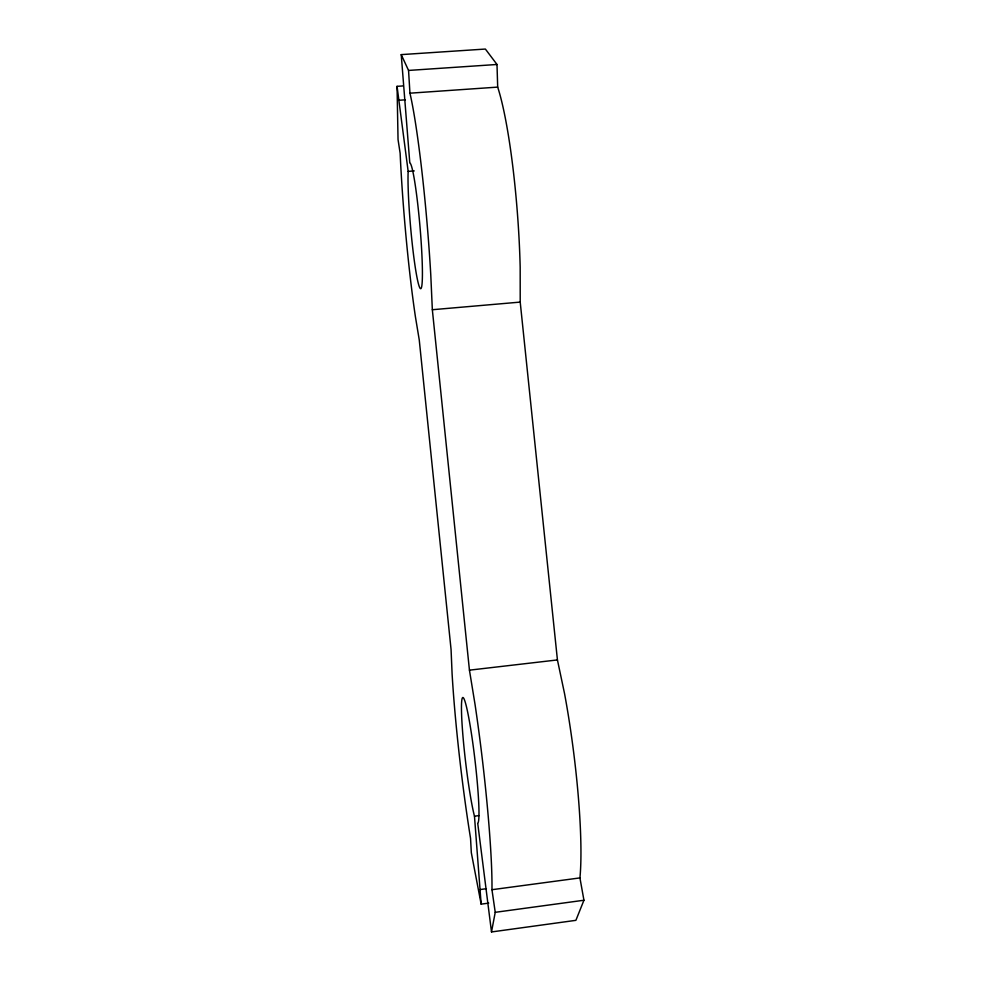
<?xml version="1.0" encoding="UTF-8"?>
<svg xmlns="http://www.w3.org/2000/svg" width="981" height="981" viewBox="0 0 981 981"><rect width="100%" height="100%" fill="white"/><g stroke="black" fill="none" stroke-linecap="round" stroke-linejoin="round"><path stroke-width="1.47" d="M491.506 931.95L495.233 912.318L491.959 889.706A148.572 11.208 83.3 0 0 475 704.186L469.445 670.158L432.339 309.726L430.769 274.778A147.604 11.073 85.1 0 0 409.948 93.183L408.55 70.436L401.229 54.617L485.374 49.05L496.999 64.476L497.686 87.113A146.623 19.522 85.7 0 1 520.175 267.273L520.212 302.099L557.429 659.931L564.529 693.53A147.579 19.755 82.7 0 1 579.93 877.909L583.94 900.239L575.896 920.337L491.506 931.95L477.71 823.194A63.36 4.758 83.3 0 0 471.812 736.142A63.36 4.758 83.3 0 0 461.573 713.972A63.36 4.758 83.3 0 0 474.473 816.192L481.144 904.139L488.722 903.121M495.233 912.318L583.94 900.239M480.408 889.509L486.392 888.7M491.959 889.706L579.93 877.909M474.473 816.192L479.035 815.603M469.445 670.158L557.429 659.931M432.339 309.726L520.212 302.099M403.105 85.923L397.06 86.34L408.157 171.381L414.227 170.927M399.255 100.246L405.337 99.817M409.948 93.183L497.686 87.113M408.55 70.436L496.999 64.476M481.144 904.139L471.321 852.697L470.549 838.363A148.572 11.208 83.3 0 1 452.094 673.763L451.064 649.508L419.255 339.966L415.417 316.777A147.604 11.073 85.1 0 1 400.138 153.257L398.041 139.572L397.06 86.34M401.229 54.617L409.8 162.981A62.956 4.697 85 0 1 421.487 247.138A62.956 4.697 85 0 1 416.312 273.76A62.956 4.697 85 0 1 408.157 171.381"/></g></svg>
